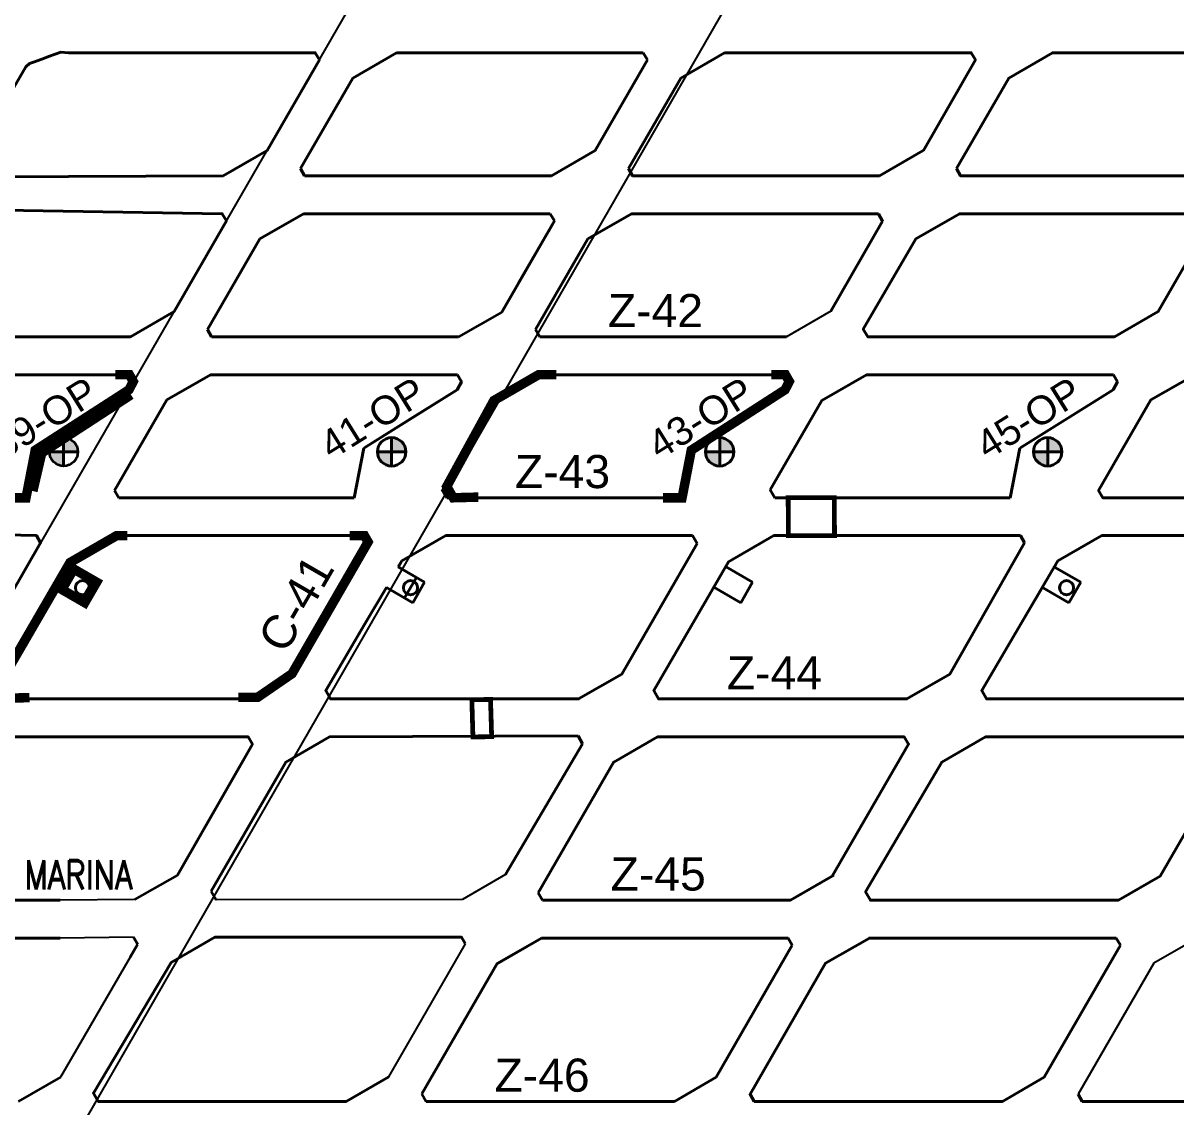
# Model space of a CAD drawing. Header units: millimetres. Extents: x -28 to 1943, y -5245 to 2752.
# Drawn here: x 1242.7 to 1364.5, y -215.6 to -101.1 of the extents above; entities that cross this region are included whole.
import ezdxf
from ezdxf.enums import TextEntityAlignment as Align

# ---------------------------------------------------------------- set-up
doc = ezdxf.new("R2010")
doc.units = ezdxf.units.MM
doc.linetypes.add('CONTINUA', pattern=[0])
doc.linetypes.add('DASHED', pattern=[0.75, 0.5, -0.25])
doc.layers.add('144', color=10, linetype='Continuous')
doc.layers.add('167', color=10, linetype='Continuous')
doc.styles.add('DG-T1-473 TO 560$0$Standard', font='arial.ttf')
doc.styles.add('DG-T1-473 TO 560$1$Standard', font='arial.ttf')
doc.styles.add('ROMANS', font='romans.shx', dxfattribs={"width": 0.8})

msp = doc.modelspace()

# ---------------------------------------------------------------- hatches: boundary and pattern name
at = {"linetype": 'Continuous', "lineweight": 40}
h = msp.add_hatch(color=3, dxfattribs=at)
h.paths.add_polyline_path([(1248.525, -146.399, 0.4142136), (1247.025, -144.899), (1247.025, -146.399)])
h.paths.add_polyline_path([(1247.025, -146.399), (1245.525, -146.399, 0.4142136), (1247.025, -147.899)])
at = {"lineweight": 35}
h = msp.add_hatch(color=256, dxfattribs=at)
h.paths.add_polyline_path([(1248.525, -146.399, 0.4142136), (1247.025, -144.899), (1247.025, -146.399)])
h.paths.add_polyline_path([(1247.025, -146.399), (1245.525, -146.399, 0.4142136), (1247.025, -147.899)])
at = {"linetype": 'Continuous', "lineweight": 40}
h = msp.add_hatch(color=3, dxfattribs=at)
h.paths.add_polyline_path([(1283.166, -146.399, 0.4142136), (1281.666, -144.899), (1281.666, -146.399)])
h.paths.add_polyline_path([(1281.666, -146.399), (1280.166, -146.399, 0.4142136), (1281.666, -147.899)])
h = msp.add_hatch(color=3, dxfattribs=at)
h.paths.add_polyline_path([(1283.166, -146.399, 0.4142136), (1281.666, -144.899), (1281.666, -146.399)])
h.paths.add_polyline_path([(1281.666, -146.399), (1280.166, -146.399, 0.4142136), (1281.666, -147.899)])
h = msp.add_hatch(color=3, dxfattribs=at)
h.paths.add_polyline_path([(1317.807, -146.399, 0.4142136), (1316.307, -144.899), (1316.307, -146.399)])
h.paths.add_polyline_path([(1316.307, -146.399), (1314.807, -146.399, 0.4142136), (1316.307, -147.899)])
at = {"lineweight": 40}
h = msp.add_hatch(color=256, dxfattribs=at)
h.paths.add_polyline_path([(1317.807, -146.399, 0.4142136), (1316.307, -144.899), (1316.307, -146.399)])
h.paths.add_polyline_path([(1316.307, -146.399), (1314.807, -146.399, 0.4142136), (1316.307, -147.899)])
h = msp.add_hatch(color=256, dxfattribs=at)
h.paths.add_polyline_path([(1317.807, -146.399, 0.4142136), (1316.307, -144.899), (1316.307, -146.399)])
h.paths.add_polyline_path([(1316.307, -146.399), (1314.807, -146.399, 0.4142136), (1316.307, -147.899)])
at = {"linetype": 'Continuous', "lineweight": 40}
h = msp.add_hatch(color=3, dxfattribs=at)
h.paths.add_polyline_path([(1317.807, -146.399, 0.4142136), (1316.307, -144.899), (1316.307, -146.399)])
h.paths.add_polyline_path([(1316.307, -146.399), (1314.807, -146.399, 0.4142136), (1316.307, -147.899)])
at = {"lineweight": 40}
h = msp.add_hatch(color=256, dxfattribs=at)
h.paths.add_polyline_path([(1317.807, -146.399, 0.4142136), (1316.307, -144.899), (1316.307, -146.399)])
h.paths.add_polyline_path([(1316.307, -146.399), (1314.807, -146.399, 0.4142136), (1316.307, -147.899)])
at = {"linetype": 'Continuous', "lineweight": 40}
h = msp.add_hatch(color=3, dxfattribs=at)
h.paths.add_polyline_path([(1352.448, -146.399, 0.4142136), (1350.948, -144.899), (1350.948, -146.399)])
h.paths.add_polyline_path([(1350.948, -146.399), (1349.448, -146.399, 0.4142136), (1350.948, -147.899)])
at = {"lineweight": 40}
h = msp.add_hatch(color=256, dxfattribs=at)
h.paths.add_polyline_path([(1352.448, -146.399, 0.4142136), (1350.948, -144.899), (1350.948, -146.399)])
h.paths.add_polyline_path([(1350.948, -146.399), (1349.448, -146.399, 0.4142136), (1350.948, -147.899)])

# ---------------------------------------------------------------- linework, layer by layer
at = {"color": 7, "lineweight": 40}
for p, q in [((1277.555, -106.92), (1282.177, -104.252)), ((1277.555, -106.92), (1282.177, -104.252)), ((1267.74, -123.92), (1272.362, -121.252)), ((1347.995, -146.004), (1357.849, -139.846)), ((1347.995, -146.004), (1357.849, -139.846)), ((1316.307, -147.899), (1316.307, -144.899)), ((1316.307, -147.899), (1316.307, -144.899)), ((1346.975, -151.252), (1347.995, -146.004)), ((1346.975, -151.252), (1347.995, -146.004)), ((1350.948, -147.899), (1350.948, -144.899)), ((1350.948, -147.899), (1350.948, -144.899)), ((1314.807, -146.399), (1317.807, -146.399)), ((1314.807, -146.399), (1317.807, -146.399)), ((1349.448, -146.399), (1352.448, -146.399)), ((1349.448, -146.399), (1352.448, -146.399)), ((1278.791, -155.252), (1271.272, -155.252)), ((1279.265, -156.072), (1278.791, -155.252)), ((1313.433, -155.252), (1300.479, -155.252)), ((1313.912, -156.083), (1313.433, -155.252)), ((1313.912, -156.083), (1313.433, -155.252)), ((1313.912, -156.083), (1305.975, -169.866)), ((1313.912, -156.083), (1305.975, -169.866)), ((1301.829, -177.224), (1301.35, -176.393)), ((1301.829, -177.224), (1293.677, -191.053)), ((1315.942, -212.443), (1323.979, -198.511)), ((1315.942, -212.443), (1323.979, -198.511)), ((1354.602, -214.995), (1354.163, -214.235))]:
    msp.add_line(p, q, dxfattribs=at)
at = {"color": 3, "linetype": 'Continuous', "lineweight": 40}
for p, q in [((1308.236, -104.252), (1308.677, -105.015)), ((1308.236, -104.252), (1308.677, -105.015)), ((1316.818, -104.252), (1312.196, -106.92)), ((1316.818, -104.252), (1312.196, -106.92)), ((1308.677, -105.015), (1303.153, -114.584)), ((1308.677, -105.015), (1303.153, -114.584)), ((1312.196, -106.92), (1306.671, -116.489)), ((1312.196, -106.92), (1306.671, -116.489)), ((1298.531, -117.252), (1303.153, -114.584)), ((1298.531, -117.252), (1303.153, -114.584)), ((1333.172, -117.252), (1337.794, -114.584)), ((1333.172, -117.252), (1337.794, -114.584)), ((1272.471, -117.252), (1272.03, -116.489)), ((1272.471, -117.252), (1272.03, -116.489)), ((1307.112, -117.252), (1306.671, -116.489)), ((1307.112, -117.252), (1306.671, -116.489)), ((1272.471, -117.252), (1298.531, -117.252)), ((1272.471, -117.252), (1298.531, -117.252)), ((1307.112, -117.252), (1333.172, -117.252)), ((1307.112, -117.252), (1333.172, -117.252)), ((1272.362, -121.252), (1267.74, -123.92)), ((1272.362, -121.252), (1267.74, -123.92)), ((1272.362, -121.252), (1298.421, -121.252)), ((1272.362, -121.252), (1298.421, -121.252)), ((1298.421, -121.252), (1298.862, -122.015)), ((1298.421, -121.252), (1298.862, -122.015)), ((1307.003, -121.252), (1302.381, -123.92)), ((1307.003, -121.252), (1302.381, -123.92)), ((1307.003, -121.252), (1333.062, -121.252)), ((1307.003, -121.252), (1333.062, -121.252)), ((1333.062, -121.252), (1333.516, -122.038)), ((1333.062, -121.252), (1333.516, -122.038)), ((1298.862, -122.015), (1293.338, -131.584)), ((1298.862, -122.015), (1295.043, -128.629)), ((1298.862, -122.015), (1298.227, -123.115)), ((1298.862, -122.015), (1298.227, -123.115)), ((1302.381, -123.92), (1296.856, -133.489)), ((1302.381, -123.92), (1296.856, -133.489)), ((1262.656, -134.252), (1262.215, -133.489)), ((1262.656, -134.252), (1262.215, -133.489)), ((1297.297, -134.252), (1296.856, -133.489)), ((1297.297, -134.252), (1296.856, -133.489)), ((1262.656, -134.252), (1288.716, -134.252)), ((1262.656, -134.252), (1284.622, -134.252)), ((1297.297, -134.252), (1323.357, -134.252)), ((1297.297, -134.252), (1323.357, -134.252)), ((1262.547, -138.252), (1257.925, -140.92)), ((1262.547, -138.252), (1257.925, -140.92)), ((1262.547, -138.252), (1288.606, -138.252)), ((1262.547, -138.252), (1284.622, -138.252)), ((1288.606, -138.252), (1289.047, -139.015)), ((1288.606, -138.252), (1289.047, -139.015)), ((1297.188, -138.252), (1292.566, -140.92)), ((1297.188, -138.252), (1292.566, -140.92)), ((1297.188, -138.252), (1323.247, -138.252)), ((1297.188, -138.252), (1323.247, -138.252)), ((1244.072, -146.004), (1253.926, -139.846)), ((1244.072, -146.004), (1253.926, -139.846)), ((1278.713, -146.004), (1288.567, -139.846)), ((1278.713, -146.004), (1288.567, -139.846)), ((1289.047, -139.015), (1288.567, -139.846)), ((1289.047, -139.015), (1288.567, -139.846)), ((1289.047, -139.015), (1288.567, -139.846)), ((1289.047, -139.015), (1288.567, -139.846)), ((1292.566, -140.92), (1287.041, -150.489)), ((1292.566, -140.92), (1287.041, -150.489)), ((1243.052, -151.252), (1244.072, -146.004)), ((1243.052, -151.252), (1244.072, -146.004)), ((1247.025, -147.899), (1247.025, -144.899)), ((1247.025, -147.899), (1247.025, -144.899)), ((1277.693, -151.252), (1278.713, -146.004)), ((1277.693, -151.252), (1278.713, -146.004)), ((1281.666, -147.899), (1281.666, -144.899)), ((1281.666, -147.899), (1281.666, -144.899)), ((1316.307, -147.899), (1316.307, -144.899)), ((1316.307, -147.899), (1316.307, -144.899)), ((1350.948, -147.899), (1350.948, -144.899)), ((1350.948, -147.899), (1350.948, -144.899)), ((1245.525, -146.399), (1248.525, -146.399)), ((1245.525, -146.399), (1248.525, -146.399)), ((1280.166, -146.399), (1283.166, -146.399)), ((1280.166, -146.399), (1283.166, -146.399)), ((1314.807, -146.399), (1317.807, -146.399)), ((1314.807, -146.399), (1317.807, -146.399)), ((1349.448, -146.399), (1352.448, -146.399)), ((1349.448, -146.399), (1352.448, -146.399)), ((1252.841, -151.252), (1252.4, -150.489)), ((1252.841, -151.252), (1252.4, -150.489)), ((1287.482, -151.252), (1287.041, -150.489)), ((1287.482, -151.252), (1287.041, -150.489)), ((1277.693, -151.252), (1252.841, -151.252)), ((1277.693, -151.252), (1252.841, -151.252)), ((1287.482, -151.252), (1299.978, -151.252)), ((1287.482, -151.252), (1299.978, -151.252)), ((1248.11, -157.92), (1252.732, -155.252)), ((1248.11, -157.92), (1252.732, -155.252)), ((1252.732, -155.252), (1278.791, -155.252)), ((1252.732, -155.252), (1278.791, -155.252)), ((1279.232, -156.015), (1278.791, -155.252)), ((1279.232, -156.015), (1278.791, -155.252)), ((1287.373, -155.252), (1282.751, -157.92)), ((1287.373, -155.252), (1282.751, -157.92)), ((1299.978, -155.252), (1287.373, -155.252)), ((1299.978, -155.252), (1287.373, -155.252)), ((1279.232, -156.015), (1275.479, -162.597)), ((1279.232, -156.015), (1275.479, -162.597)), ((1282.751, -157.92), (1282.382, -158.559)), ((1282.751, -157.92), (1282.382, -158.559)), ((1285.148, -160.169), (1282.376, -158.569)), ((1285.148, -160.169), (1282.376, -158.569)), ((1319.789, -160.169), (1316.934, -158.521)), ((1319.789, -160.169), (1316.934, -158.521)), ((1354.43, -160.169), (1351.658, -158.569)), ((1354.43, -160.169), (1351.658, -158.569)), ((1249.257, -162.334), (1250.507, -160.169)), ((1249.257, -162.334), (1250.507, -160.169)), ((1250.507, -160.169), (1250.117, -159.944)), ((1250.507, -160.169), (1250.117, -159.944)), ((1283.898, -162.334), (1285.148, -160.169)), ((1283.898, -162.334), (1285.148, -160.169)), ((1318.539, -162.334), (1315.681, -160.684)), ((1318.539, -162.334), (1315.681, -160.684)), ((1318.539, -162.334), (1319.789, -160.169)), ((1318.539, -162.334), (1319.789, -160.169)), ((1353.18, -162.334), (1354.43, -160.169)), ((1353.18, -162.334), (1354.43, -160.169)), ((1281.105, -160.722), (1278.843, -164.573)), ((1281.105, -160.722), (1278.843, -164.573)), ((1283.898, -162.334), (1281.105, -160.722)), ((1283.898, -162.334), (1281.105, -160.722)), ((1353.18, -162.334), (1350.387, -160.722)), ((1353.18, -162.334), (1350.387, -160.722)), ((1249.257, -162.334), (1248.867, -162.109)), ((1249.257, -162.334), (1248.867, -162.109)), ((1323.787, -193.748), (1328.348, -191.114)), ((1323.787, -193.748), (1328.348, -191.114)), ((1301.012, -193.748), (1323.787, -193.748)), ((1301.012, -193.748), (1323.787, -193.748)), ((1297.479, -197.748), (1292.73, -200.49)), ((1297.479, -197.748), (1292.73, -200.49)), ((1323.538, -197.748), (1297.479, -197.748)), ((1323.538, -197.748), (1297.479, -197.748)), ((1323.979, -198.511), (1323.538, -197.748)), ((1323.979, -198.511), (1323.538, -197.748)), ((1319.516, -214.225), (1319.961, -214.996)), ((1319.516, -214.225), (1319.961, -214.996)), ((1354.163, -214.235), (1354.602, -214.996)), ((1354.163, -214.235), (1354.602, -214.996)), ((1285.32, -214.996), (1311.519, -214.996)), ((1285.32, -214.996), (1311.519, -214.996)), ((1319.961, -214.996), (1339.57, -214.996)), ((1319.961, -214.996), (1339.57, -214.996)), ((1354.602, -214.996), (1380.801, -214.996)), ((1354.602, -214.996), (1380.801, -214.996))]:
    msp.add_line(p, q, dxfattribs=at)
at = {"lineweight": 35}
for p, q in [((1308.677, -105.015), (1308.236, -104.252)), ((1316.818, -104.252), (1312.196, -106.92)), ((1306.671, -116.489), (1307.124, -117.273)), ((1298.862, -122.015), (1298.421, -121.252)), ((1307.003, -121.252), (1302.381, -123.92)), ((1341.644, -121.252), (1337.022, -123.92)), ((1341.644, -121.252), (1337.022, -123.92)), ((1293.312, -131.641), (1288.716, -134.252)), ((1296.852, -133.48), (1297.297, -134.252)), ((1262.656, -134.252), (1263.722, -134.252)), ((1262.547, -138.252), (1257.925, -140.92)), ((1262.547, -138.252), (1263.722, -138.252)), ((1289.06, -139.037), (1288.606, -138.252)), ((1297.188, -138.252), (1292.513, -140.951)), ((1366.47, -138.252), (1361.848, -140.92)), ((1366.47, -138.252), (1361.848, -140.92)), ((1244.072, -146.004), (1253.926, -139.846)), ((1288.567, -139.846), (1289.06, -139.037)), ((1313.354, -146.004), (1323.208, -139.846)), ((1313.354, -146.004), (1323.208, -139.846)), ((1347.995, -146.004), (1357.849, -139.846)), ((1347.995, -146.004), (1357.849, -139.846)), ((1278.713, -146.004), (1283.64, -142.925)), ((1243.052, -151.252), (1244.072, -146.004)), ((1277.693, -151.252), (1278.713, -146.004)), ((1312.334, -151.252), (1313.354, -146.004)), ((1312.334, -151.252), (1313.354, -146.004)), ((1346.975, -151.252), (1347.995, -146.004)), ((1346.975, -151.252), (1347.995, -146.004)), ((1286.972, -150.369), (1287.482, -151.252)), ((1252.841, -151.252), (1271.272, -151.252)), ((1271.272, -151.252), (1277.693, -151.252)), ((1287.482, -151.252), (1300.479, -151.252)), ((1300.479, -151.252), (1312.334, -151.252)), ((1300.479, -151.252), (1312.334, -151.252)), ((1252.732, -155.252), (1248.11, -157.92)), ((1252.732, -155.252), (1271.272, -155.252)), ((1287.373, -155.252), (1282.751, -157.92)), ((1287.373, -155.252), (1300.479, -155.252)), ((1313.433, -155.252), (1300.479, -155.252)), ((1313.433, -155.252), (1300.479, -155.252)), ((1313.912, -156.083), (1313.433, -155.252)), ((1313.912, -156.083), (1313.433, -155.252)), ((1282.751, -157.92), (1282.355, -158.557)), ((1284.282, -159.669), (1282.355, -158.557)), ((1319.789, -160.169), (1316.934, -158.521)), ((1319.789, -160.169), (1316.934, -158.521)), ((1354.43, -160.169), (1351.658, -158.569)), ((1354.43, -160.169), (1351.658, -158.569)), ((1284.282, -159.669), (1283.032, -161.834)), ((1318.539, -162.334), (1315.681, -160.684)), ((1318.539, -162.334), (1315.681, -160.684)), ((1318.539, -162.334), (1319.789, -160.169)), ((1318.539, -162.334), (1319.789, -160.169)), ((1353.18, -162.334), (1354.43, -160.169)), ((1353.18, -162.334), (1354.43, -160.169)), ((1283.032, -161.834), (1281.105, -160.722)), ((1353.18, -162.334), (1350.387, -160.722)), ((1353.18, -162.334), (1350.387, -160.722)), ((1265.864, -187.215), (1265.824, -187.238)), ((1259.036, -191.094), (1254.516, -193.663)), ((1262.606, -192.812), (1263.116, -193.696)), ((1333.14, -193.748), (1337.382, -193.748)), ((1333.14, -193.748), (1337.382, -193.748)), ((1254.847, -198.426), (1254.406, -197.663)), ((1262.988, -197.663), (1258.366, -200.331)), ((1337.382, -197.748), (1333.14, -197.748)), ((1337.382, -197.748), (1333.14, -197.748)), ((1246.685, -212.428), (1242.237, -214.996)), ((1281.376, -212.399), (1276.878, -214.996)), ((1315.942, -212.443), (1311.519, -214.996)), ((1250.169, -214.113), (1250.679, -214.996)), ((1284.851, -214.184), (1285.32, -214.996)), ((1251.121, -214.996), (1250.679, -214.996)), ((1251.121, -214.996), (1276.878, -214.996)), ((1311.519, -214.996), (1285.32, -214.996))]:
    msp.add_line(p, q, dxfattribs=at)
for p, q in [((1351.459, -104.252), (1377.536, -104.252)), ((1351.459, -104.252), (1377.536, -104.252)), ((1303.149, -114.586), (1298.482, -117.28)), ((1337.815, -114.571), (1333.172, -117.252)), ((1298.482, -117.28), (1272.471, -117.252)), ((1333.172, -117.252), (1307.124, -117.273)), ((1298.421, -121.252, 2.9), (1272.362, -121.252)), ((1333.062, -121.252), (1307.003, -121.252, 2.182)), ((1333.516, -122.038), (1333.062, -121.252)), ((1341.644, -121.252), (1367.703, -121.252)), ((1341.644, -121.252), (1367.703, -121.252)), ((1337.022, -123.92), (1331.469, -133.44)), ((1337.022, -123.92), (1331.469, -133.44)), ((1328.039, -131.549), (1323.357, -134.252)), ((1357.998, -134.252), (1362.62, -131.583)), ((1357.998, -134.252), (1362.62, -131.583)), ((1331.938, -134.252), (1331.469, -133.44)), ((1331.938, -134.252), (1331.469, -133.44)), ((1288.716, -134.252), (1263.722, -134.252)), ((1323.357, -134.252), (1297.297, -134.252)), ((1331.938, -134.252), (1357.998, -134.252)), ((1331.938, -134.252), (1357.998, -134.252)), ((1288.606, -138.252), (1263.722, -138.252)), ((1323.247, -138.252), (1297.188, -138.252)), ((1323.714, -139.06), (1323.247, -138.252)), ((1331.829, -138.252), (1327.097, -140.984)), ((1331.829, -138.252), (1327.097, -140.984)), ((1331.829, -138.252), (1357.888, -138.252)), ((1331.829, -138.252), (1357.888, -138.252)), ((1357.888, -138.252), (1358.329, -139.015)), ((1357.888, -138.252), (1358.329, -139.015)), ((1327.097, -140.984), (1321.636, -150.408)), ((1327.097, -140.984), (1321.636, -150.408)), ((1322.123, -151.252), (1321.636, -150.408)), ((1322.123, -151.252), (1321.636, -150.408)), ((1356.764, -151.252), (1356.324, -150.489)), ((1356.764, -151.252), (1356.324, -150.489)), ((1322.123, -151.252), (1346.975, -151.252)), ((1322.123, -151.252), (1346.975, -151.252)), ((1356.764, -151.252), (1372.77, -151.252)), ((1356.764, -151.252), (1372.77, -151.252)), ((1322.014, -155.252), (1317.227, -158.015)), ((1322.014, -155.252), (1317.227, -158.015)), ((1348.074, -155.252), (1322.014, -155.252)), ((1348.074, -155.252), (1322.014, -155.252)), ((1348.514, -156.015), (1348.074, -155.252)), ((1348.514, -156.015), (1348.074, -155.252)), ((1356.655, -155.252), (1352.033, -157.92)), ((1356.655, -155.252), (1352.033, -157.92)), ((1372.77, -155.252), (1356.655, -155.252)), ((1372.77, -155.252), (1356.655, -155.252)), ((1313.912, -156.083), (1305.975, -169.866)), ((1313.912, -156.083), (1305.975, -169.866)), ((1317.227, -158.015), (1316.934, -158.521)), ((1317.227, -158.015), (1316.934, -158.521)), ((1315.684, -160.686), (1309.345, -171.617)), ((1315.684, -160.686), (1309.345, -171.617)), ((1293.677, -191.053), (1289.157, -193.663)), ((1358.428, -193.748), (1362.841, -191.2)), ((1358.428, -193.748), (1362.841, -191.2)), ((1254.516, -193.663), (1246.662, -193.748)), ((1289.157, -193.663), (1263.116, -193.696)), ((1337.382, -193.748), (1358.428, -193.748)), ((1337.382, -193.748), (1358.428, -193.748)), ((1254.406, -197.663), (1246.662, -197.748)), ((1289.047, -197.663), (1262.988, -197.663)), ((1281.376, -212.399), (1289.458, -198.374)), ((1289.458, -198.374), (1289.047, -197.663)), ((1358.179, -197.748), (1337.382, -197.748)), ((1358.179, -197.748), (1337.382, -197.748)), ((1358.62, -198.511), (1358.179, -197.748)), ((1358.62, -198.511), (1358.179, -197.748)), ((1366.761, -197.748), (1362.139, -200.417)), ((1366.761, -197.748), (1362.139, -200.417)), ((1254.056, -199.783), (1246.685, -212.428)), ((1258.366, -200.331), (1250.169, -214.113)), ((1346.16, -214.996), (1350.574, -212.448)), ((1346.16, -214.996), (1350.574, -212.448)), ((1339.57, -214.996), (1319.961, -214.996)), ((1339.57, -214.996), (1346.16, -214.996)), ((1339.57, -214.996), (1346.16, -214.996)), ((1354.602, -214.996), (1380.801, -214.996))]:
    msp.add_line(p, q)
at = {"color": 7, "linetype": 'Continuous', "lineweight": 40}
for p, q in [((1272.471, -117.252), (1272.03, -116.489)), ((1262.656, -134.252), (1262.215, -133.489)), ((1227.906, -138.252), (1253.965, -138.252)), ((1253.965, -138.252), (1254.406, -139.015)), ((1331.829, -138.252), (1327.097, -140.984)), ((1331.829, -138.252), (1327.097, -140.984)), ((1331.829, -138.252), (1357.888, -138.252)), ((1331.829, -138.252), (1357.888, -138.252)), ((1357.888, -138.252), (1358.329, -139.015)), ((1357.888, -138.252), (1358.329, -139.015)), ((1327.097, -140.984), (1321.636, -150.408)), ((1327.097, -140.984), (1321.636, -150.408)), ((1252.841, -151.252), (1252.4, -150.489)), ((1322.123, -151.252), (1321.636, -150.408)), ((1322.123, -151.252), (1321.636, -150.408)), ((1218.2, -151.252), (1243.052, -151.252)), ((1322.123, -151.252), (1346.975, -151.252)), ((1322.123, -151.252), (1346.975, -151.252)), ((1322.014, -155.252), (1317.227, -158.015)), ((1322.014, -155.252), (1317.227, -158.015)), ((1348.074, -155.252), (1322.014, -155.252)), ((1348.074, -155.252), (1322.014, -155.252)), ((1348.514, -156.015), (1348.074, -155.252)), ((1348.514, -156.015), (1348.074, -155.252)), ((1356.655, -155.252), (1352.033, -157.92)), ((1356.655, -155.252), (1352.033, -157.92)), ((1382.715, -155.252), (1356.655, -155.252)), ((1382.715, -155.252), (1356.655, -155.252)), ((1317.227, -158.015), (1309.345, -171.617)), ((1317.227, -158.015), (1309.345, -171.617)), ((1323.787, -193.748), (1328.2, -191.2)), ((1358.428, -193.748), (1362.841, -191.2)), ((1358.428, -193.748), (1362.841, -191.2)), ((1297.588, -193.748), (1297.136, -192.966)), ((1297.588, -193.748), (1323.787, -193.748)), ((1332.229, -193.748), (1358.428, -193.748)), ((1332.229, -193.748), (1358.428, -193.748)), ((1292.805, -200.447), (1297.479, -197.748)), ((1323.538, -197.748), (1297.479, -197.748)), ((1323.979, -198.511), (1323.538, -197.748)), ((1358.179, -197.748), (1332.12, -197.748)), ((1358.179, -197.748), (1332.12, -197.748)), ((1358.62, -198.511), (1358.179, -197.748)), ((1358.62, -198.511), (1358.179, -197.748)), ((1346.16, -214.996), (1350.574, -212.448)), ((1346.16, -214.996), (1350.574, -212.448)), ((1339.57, -214.996), (1346.16, -214.996)), ((1339.57, -214.996), (1346.16, -214.996))]:
    msp.add_line(p, q, dxfattribs=at)
at = {"color": 3, "lineweight": 35}
for p, q in [((1279.635, -121.252), (1298.421, -121.252)), ((1279.635, -121.252), (1298.421, -121.252)), ((1298.421, -121.252), (1298.862, -122.015)), ((1298.421, -121.252), (1298.862, -122.015)), ((1307.003, -121.252), (1302.381, -123.92)), ((1307.003, -121.252), (1302.381, -123.92)), ((1307.003, -121.252), (1333.062, -121.252)), ((1307.003, -121.252), (1333.062, -121.252)), ((1333.062, -121.252), (1333.516, -122.038)), ((1333.062, -121.252), (1333.516, -122.038)), ((1298.862, -122.015), (1295.043, -128.629)), ((1298.862, -122.015), (1298.227, -123.115)), ((1298.862, -122.015), (1298.227, -123.115)), ((1302.381, -123.92), (1296.856, -133.489)), ((1297.297, -134.252), (1323.357, -134.252)), ((1297.297, -134.252), (1300.526, -134.252)), ((1297.188, -138.252), (1323.247, -138.252)), ((1297.188, -138.252), (1300.526, -138.252)), ((1287.482, -151.252), (1300.479, -151.252)), ((1287.482, -151.252), (1300.479, -151.252)), ((1300.479, -155.252), (1287.373, -155.252)), ((1300.479, -155.252), (1287.373, -155.252)), ((1323.787, -193.748), (1328.348, -191.114)), ((1323.787, -193.748), (1328.348, -191.114)), ((1301.012, -193.748), (1323.787, -193.748)), ((1301.012, -193.748), (1323.787, -193.748)), ((1297.479, -197.748), (1292.73, -200.49)), ((1297.479, -197.748), (1292.73, -200.49)), ((1323.538, -197.748), (1297.479, -197.748)), ((1323.979, -198.511), (1323.538, -197.748)), ((1323.979, -198.511), (1323.538, -197.748)), ((1284.851, -214.184), (1285.32, -214.996)), ((1319.516, -214.225), (1319.961, -214.996)), ((1319.516, -214.225), (1319.961, -214.996)), ((1354.163, -214.235), (1354.602, -214.996)), ((1354.163, -214.235), (1354.602, -214.996)), ((1285.32, -214.996), (1311.519, -214.996)), ((1285.32, -214.996), (1311.519, -214.996)), ((1319.961, -214.996), (1339.57, -214.996)), ((1319.961, -214.996), (1339.57, -214.996)), ((1354.602, -214.996), (1380.801, -214.996)), ((1354.602, -214.996), (1380.801, -214.996))]:
    msp.add_line(p, q, dxfattribs=at)
at = {"linetype": 'Continuous', "lineweight": 40}
msp.add_line((1319.961, -214.996), (1319.487, -214.175), dxfattribs=at)
at = {"lineweight": 40}
msp.add_lwpolyline([(1263.89, -117.252), (1268.512, -114.584), (1274.036, -105.015), (1273.595, -104.252), (1247.536, -104.252), (1246.724, -104.196), (1245.542, -104.628), (1244.723, -104.923), (1243.826, -105.238), (1243.436, -105.384), (1243.03, -105.734), (1241.751, -107.906), (1240.935, -109.315), (1239.989, -110.943), (1238.826, -112.936), (1237.441, -115.366), (1237.263, -115.939), (1237.367, -116.756), (1237.566, -117.034), (1239.331, -117.352)], close=True, dxfattribs=at)
msp.add_lwpolyline([(1263.89, -117.252), (1268.512, -114.584), (1274.036, -105.015), (1273.595, -104.252), (1247.536, -104.252), (1246.724, -104.196), (1245.542, -104.628), (1244.723, -104.923), (1243.826, -105.238), (1243.436, -105.384), (1243.03, -105.734), (1241.751, -107.906), (1240.935, -109.315), (1239.989, -110.943), (1238.826, -112.936), (1237.441, -115.366), (1237.263, -115.939), (1237.367, -116.756), (1237.566, -117.034), (1239.331, -117.352)], close=True, dxfattribs=at)
for points in [[(1282.177, -104.252), (1308.236, -104.252)], [(1282.177, -104.252), (1308.236, -104.252)], [(1316.818, -104.252), (1342.877, -104.252), (1343.318, -105.015), (1337.815, -114.571)], [(1316.818, -104.252), (1342.877, -104.252), (1343.318, -105.015)], [(1308.677, -105.015), (1303.153, -114.584)], [(1272.03, -116.489), (1277.555, -106.92)], [(1272.03, -116.489), (1277.555, -106.92)], [(1312.196, -106.92), (1306.671, -116.489)], [(1229.508, -134.252), (1254.075, -134.252), (1258.697, -131.584), (1264.221, -122.015), (1263.78, -121.252), (1236.437, -120.82), (1236.06, -121.079), (1235.282, -121.721), (1235.011, -121.944), (1234.466, -122.389), (1233.758, -122.908), (1233.023, -123.522), (1232.298, -124.425), (1231.448, -125.922), (1230.445, -127.676), (1229.714, -128.946), (1228.44, -131.142), (1227.526, -132.632), (1227.483, -132.694), (1227.413, -133.48), (1227.886, -134.084), (1229.512, -134.252)], [(1229.508, -134.252), (1254.075, -134.252), (1258.697, -131.584), (1264.221, -122.015), (1263.78, -121.252), (1236.437, -120.82), (1236.06, -121.079), (1235.282, -121.721), (1235.011, -121.944), (1234.466, -122.389), (1233.758, -122.908), (1233.023, -123.522), (1232.298, -124.425), (1231.448, -125.922), (1230.445, -127.676), (1229.714, -128.946), (1228.44, -131.142), (1227.526, -132.632), (1227.483, -132.694), (1227.413, -133.48), (1227.886, -134.084), (1229.512, -134.252)], [(1298.862, -122.015), (1296.85, -125.501)], [(1333.516, -122.038), (1328.039, -131.549)], [(1262.215, -133.489), (1267.74, -123.92)], [(1262.215, -133.489), (1267.74, -123.92)], [(1302.381, -123.92), (1300.314, -127.501)], [(1296.85, -125.501), (1293.312, -131.641)], [(1288.567, -139.846), (1283.64, -142.925)], [(1323.714, -139.06), (1323.291, -139.794), (1313.354, -146.004), (1312.334, -151.252), (1299.978, -151.252)], [(1323.291, -139.794), (1313.354, -146.004), (1312.334, -151.252), (1299.978, -151.252)], [(1358.329, -139.015), (1357.849, -139.846)], [(1358.329, -139.015), (1357.849, -139.846)], [(1252.4, -150.489), (1257.925, -140.92)], [(1252.4, -150.489), (1257.925, -140.92)], [(1236.545, -169.952), (1244.591, -156.015), (1244.15, -155.252), (1219.124, -154.704)], [(1236.545, -169.952), (1244.591, -156.015), (1244.15, -155.252), (1219.124, -154.704)], [(1279.265, -156.072), (1271.334, -169.866), (1266.772, -172.5), (1240.573, -172.5), (1240.133, -171.737), (1246.485, -160.734), (1248.867, -162.109), (1250.117, -159.944), (1247.735, -158.569), (1248.11, -157.92)], [(1275.479, -162.597), (1271.334, -169.866), (1266.772, -172.5), (1240.573, -172.5), (1240.133, -171.737), (1246.485, -160.734), (1248.867, -162.109), (1250.117, -159.944), (1247.735, -158.569), (1248.11, -157.92)], [(1262.089, -185.813), (1266.964, -177.263), (1266.524, -176.5), (1240.464, -176.5), (1235.842, -179.169), (1227.865, -192.985), (1228.306, -193.748), (1246.662, -193.748)], [(1259.036, -191.094), (1266.964, -177.263), (1266.524, -176.5), (1240.464, -176.5), (1235.842, -179.169), (1227.865, -192.985), (1228.306, -193.748), (1246.662, -193.748)], [(1246.662, -197.748), (1228.196, -197.748), (1223.575, -200.417), (1215.597, -214.231)], [(1254.056, -199.783), (1254.84, -198.414)], [(1332.12, -197.748), (1332.12, -197.748), (1327.498, -200.417), (1319.516, -214.225)], [(1332.12, -197.748), (1332.12, -197.748), (1327.498, -200.417), (1319.516, -214.225)]]:
    msp.add_lwpolyline(points, dxfattribs=at)
at = {"color": 7, "linetype": 'Continuous', "lineweight": 40}
for points in [[(1341.312, -116.489), (1341.753, -117.252), (1367.813, -117.252), (1372.437, -114.582), (1377.969, -105.002), (1377.536, -104.252), (1351.459, -104.252), (1346.837, -106.92)], [(1341.312, -116.489), (1341.753, -117.252), (1367.813, -117.252), (1372.437, -114.582), (1377.969, -105.002), (1377.536, -104.252), (1351.459, -104.252), (1346.837, -106.92)], [(1368.145, -122.016), (1362.62, -131.583), (1357.998, -134.252), (1331.938, -134.252), (1331.469, -133.44), (1337.022, -123.92), (1341.644, -121.252), (1367.703, -121.252)], [(1368.145, -122.016), (1362.62, -131.583), (1357.998, -134.252), (1331.938, -134.252), (1331.469, -133.44), (1337.022, -123.92), (1341.644, -121.252), (1367.703, -121.252)]]:
    msp.add_lwpolyline(points, close=True, dxfattribs=at)
at = {"elevation": 7}
for points in [[(1368.145, -122.016), (1362.62, -131.583)], [(1368.145, -122.016), (1362.62, -131.583)], [(1300.314, -127.501), (1296.852, -133.48)], [(1254.406, -139.015), (1253.926, -139.846)], [(1358.329, -139.015), (1357.849, -139.846)], [(1358.329, -139.015), (1357.849, -139.846)], [(1292.513, -140.951), (1287.008, -150.431)], [(1361.849, -140.92), (1356.324, -150.489)], [(1361.849, -140.92), (1356.324, -150.489)], [(1309.345, -171.617), (1309.856, -172.5), (1336.054, -172.5), (1340.616, -169.866), (1348.514, -156.015)], [(1309.345, -171.617), (1309.856, -172.5), (1336.054, -172.5), (1340.616, -169.866), (1348.514, -156.015)], [(1352.033, -157.92), (1351.653, -158.566)], [(1352.033, -157.92), (1351.653, -158.566)], [(1281.105, -160.722), (1274.704, -171.617), (1275.214, -172.5), (1301.413, -172.5), (1305.975, -169.866)], [(1350.387, -160.722), (1343.986, -171.617), (1344.497, -172.5), (1370.695, -172.5), (1375.219, -169.888)], [(1350.387, -160.722), (1343.986, -171.617), (1344.497, -172.5), (1370.695, -172.5), (1375.219, -169.888)], [(1274.704, -171.617), (1275.214, -172.5), (1301.413, -172.5), (1305.975, -169.866)], [(1362.841, -191.2), (1370.888, -177.263), (1370.447, -176.5), (1344.387, -176.5), (1339.765, -179.169), (1331.719, -192.865), (1332.229, -193.748), (1333.14, -193.748)], [(1362.841, -191.2), (1370.888, -177.263), (1370.447, -176.5), (1344.387, -176.5), (1339.765, -179.169), (1331.719, -192.865), (1332.229, -193.748), (1333.14, -193.748)], [(1333.14, -197.748), (1332.12, -197.748), (1327.498, -200.417), (1319.516, -214.225)], [(1333.14, -197.748), (1332.12, -197.748), (1327.498, -200.417), (1319.516, -214.225)], [(1350.574, -212.448), (1358.62, -198.511)], [(1350.574, -212.448), (1358.62, -198.511)], [(1362.141, -200.415), (1354.163, -214.235)], [(1362.141, -200.415), (1354.163, -214.235)]]:
    msp.add_lwpolyline(points, dxfattribs=at)
at = {"linetype": 'DASHED', "const_width": 1}
for points in [[(1252.48, -138.252), (1253.965, -138.252), (1254.38, -138.97), (1253.926, -139.846), (1244.028, -146.227), (1243.052, -151.252), (1241.045, -151.252)], [(1299.043, -138.252), (1297.188, -138.252), (1292.456, -140.984), (1287.482, -150.057), (1288.172, -151.252), (1290.822, -151.181)], [(1321.762, -138.252), (1323.247, -138.252), (1323.662, -138.97), (1323.208, -139.846), (1313.31, -146.227), (1312.334, -151.252), (1310.327, -151.252)], [(1253.754, -155.252), (1252.618, -155.252), (1247.699, -158.092), (1240.078, -171.232), (1240.768, -172.427), (1243.418, -172.356)], [(1277.245, -155.252), (1278.791, -155.252), (1279.176, -155.918), (1271.144, -169.832), (1267.522, -172.321), (1265.488, -172.324)]]:
    msp.add_lwpolyline(points, dxfattribs=at)
at = {"linetype": 'Continuous', "lineweight": 40}
msp.add_lwpolyline([(1392.996, -139.06), (1392.529, -138.252), (1366.47, -138.252), (1361.848, -140.92), (1356.324, -150.489), (1356.764, -151.252), (1381.616, -151.252), (1382.636, -146.004), (1392.573, -139.794)], close=True, dxfattribs=at)
msp.add_lwpolyline([(1392.996, -139.06), (1392.529, -138.252), (1366.47, -138.252), (1361.848, -140.92), (1356.324, -150.489), (1356.764, -151.252), (1381.616, -151.252), (1382.636, -146.004), (1392.573, -139.794)], close=True, dxfattribs=at)
at = {"const_width": 1}
msp.add_lwpolyline([(1254.138, -140.379), (1244.713, -146.523), (1243.775, -150.544)], dxfattribs=at)
for points, const_width in [([(1323.536, -151.252), (1328.407, -151.252), (1328.437, -155.253), (1323.564, -155.251)], 0.5), ([(1248.088, -158.773), (1250.507, -160.169), (1249.257, -162.334), (1246.845, -160.942)], 1), ([(1290.134, -172.572), (1292.108, -172.552), (1292.226, -176.488), (1290.251, -176.507)], 0.5)]:
    msp.add_lwpolyline(points, close=True, dxfattribs=dict(const_width=const_width))
at = {"linetype": 'Continuous', "lineweight": 40}
for points in [[(1309.345, -171.617), (1309.345, -171.617), (1309.856, -172.5), (1336.054, -172.5), (1340.616, -169.866), (1348.514, -156.015)], [(1309.345, -171.617), (1309.345, -171.617), (1309.856, -172.5), (1336.054, -172.5), (1340.616, -169.866), (1348.514, -156.015)], [(1352.033, -157.92), (1343.986, -171.617), (1344.497, -172.5), (1370.695, -172.5), (1375.219, -169.888)], [(1352.033, -157.92), (1343.986, -171.617), (1344.497, -172.5), (1370.695, -172.5), (1375.219, -169.888)], [(1278.843, -164.573), (1274.704, -171.617), (1275.214, -172.5), (1301.413, -172.5), (1305.975, -169.866), (1305.975, -169.866)], [(1278.843, -164.573), (1274.704, -171.617), (1275.214, -172.5), (1301.413, -172.5), (1305.975, -169.866), (1305.975, -169.866)]]:
    msp.add_lwpolyline(points, dxfattribs=at)
at = {"color": 7, "linetype": 'Continuous', "lineweight": 40}
for points in [[(1301.35, -176.393), (1275.105, -176.5), (1270.483, -179.169), (1262.606, -192.812)], [(1328.2, -191.2), (1336.247, -177.263), (1335.806, -176.5), (1309.746, -176.5), (1305.145, -179.157), (1305.135, -179.151), (1297.136, -192.966)], [(1362.841, -191.2), (1370.888, -177.263), (1370.447, -176.5), (1344.387, -176.5), (1339.765, -179.169), (1331.719, -192.865), (1332.229, -193.748), (1332.229, -193.748)], [(1362.841, -191.2), (1370.888, -177.263), (1370.447, -176.5), (1344.387, -176.5), (1339.765, -179.169), (1331.719, -192.865), (1332.229, -193.748), (1332.229, -193.748)], [(1350.574, -212.448), (1358.62, -198.511)], [(1350.574, -212.448), (1358.62, -198.511)], [(1292.805, -200.447), (1284.851, -214.184)]]:
    msp.add_lwpolyline(points, dxfattribs=at)
at = {"color": 3, "linetype": 'CONTINUA', "lineweight": 40}
msp.add_lwpolyline([(1281.118, -212.548), (1276.878, -214.996), (1250.679, -214.996), (1250.169, -214.113), (1258.366, -200.331), (1262.988, -197.663), (1289.047, -197.663), (1289.438, -198.338)], dxfattribs=at)
msp.add_lwpolyline([(1281.118, -212.548), (1276.878, -214.996), (1250.679, -214.996), (1250.169, -214.113), (1258.366, -200.331), (1262.988, -197.663), (1289.047, -197.663), (1289.438, -198.338)], dxfattribs=at)
msp.add_lwpolyline([(1292.73, -200.49), (1297.479, -197.748), (1323.538, -197.748), (1323.979, -198.511)])
at = {"lineweight": 35}
for centre in [(1247.025, -146.399), (1316.307, -146.399), (1316.307, -146.399), (1350.948, -146.399), (1350.948, -146.399)]:
    msp.add_circle(centre, 1.5, dxfattribs=at)
at = {"color": 3, "linetype": 'Continuous', "lineweight": 40}
for centre, radius in [((1281.666, -146.399), 1.5), ((1316.307, -146.399), 1.5), ((1350.948, -146.399), 1.5), ((1249.016, -160.752), 0.75), ((1283.657, -160.752), 0.75), ((1352.939, -160.752), 0.75)]:
    msp.add_circle(centre, radius, dxfattribs=at)
at = {"lineweight": 40}
for centre in [(1316.307, -146.399), (1350.948, -146.399)]:
    msp.add_circle(centre, 1.5, dxfattribs=at)
at = {"color": 3, "lineweight": 35}
msp.add_circle((1352.939, -160.752), 0.75, dxfattribs=at)
msp.add_circle((1352.939, -160.752), 0.75, dxfattribs=at)
at = {"layer": '144'}
msp.add_lwpolyline([(883.64, -361.201), (1031.989, -104.252), (1002.335, -104.694), (1059.316, -4.92), (1331.424, -5.392), (1126.254, -361.125), (883.64, -361.201)], close=True, dxfattribs=at)
at = {"layer": '167'}
msp.add_lwpolyline([(793.984, -747.719), (1288.758, -747.718), (1347.109, -646.658), (1351.609, -644.06), (1383.259, -644.06), (1805.194, 86.748), (1770.861, 87.511), (1838.66, 204.944), (1646.978, 301.627), (1521.565, 87.697), (1424.451, 87.511), (1164.8, -363.75), (913.868, -363.748), (890.119, -410.232), (793.984, -747.719)], close=True, dxfattribs=at)

# ---------------------------------------------------------------- texts
at = {"linetype": 'Continuous', "style": 'DG-T1-473 TO 560$0$Standard'}
for s, p in [('Z-42', (1309.524, -131.484, -2190)), ('Z-43', (1299.709, -148.484, -2190)), ('Z-44', (1322.082, -169.732)), ('Z-45', (1309.815, -190.981)), ('Z-46', (1297.547, -212.229))]:
    msp.add_text(s, height=3.5, dxfattribs=at).set_placement(p, align=Align.MIDDLE_CENTER)
for s, p in [('39-OP', (1240.663, -147.313)), ('41-OP', (1275.304, -147.313)), ('43-OP', (1309.945, -147.313)), ('43-OP', (1309.945, -147.313)), ('45-OP', (1344.586, -147.313)), ('45-OP', (1344.586, -147.313))]:
    msp.add_text(s, height=3, rotation=32, dxfattribs=at).set_placement(p)
at = {"linetype": 'Continuous', "style": 'DG-T1-473 TO 560$1$Standard'}
msp.add_text('C-41', height=3.5, rotation=60, dxfattribs=at).set_placement((1268.911, -166.995), align=Align.MIDDLE_LEFT)
at = {"color": 7, "linetype": 'CONTINUA', "lineweight": 13, "style": 'ROMANS', "width": 0.8}
for p in [(1232.502, -192.541), (1232.507, -192.636)]:
    msp.add_text('CHIM. MARINA', height=3, dxfattribs=at).set_placement(p)

doc.saveas('drawing.dxf')
